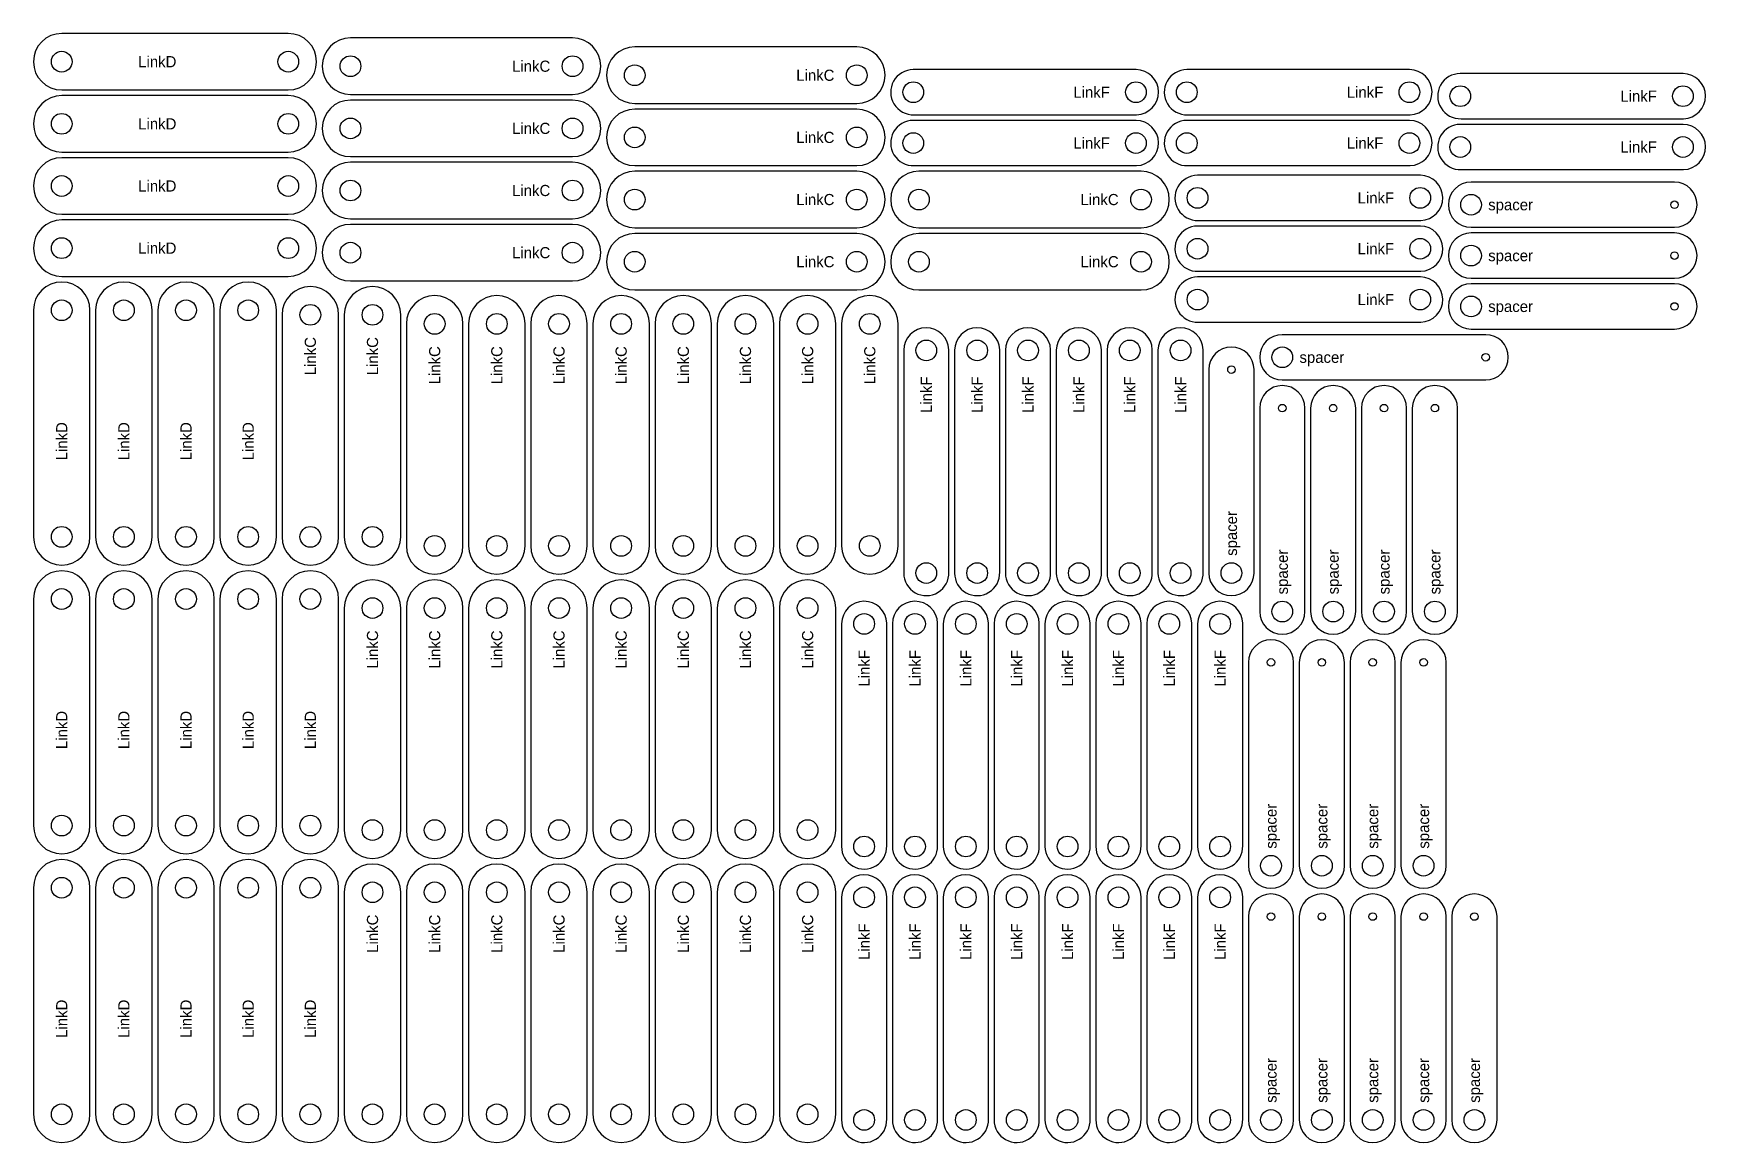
# Model space of a CAD drawing. Header units: millimetres. Extents: x 18 to 1793, y 18 to 1196.
import ezdxf
from ezdxf.enums import TextEntityAlignment as Align

# ---------------------------------------------------------------- set-up
doc = ezdxf.new("R2010")
doc.units = ezdxf.units.MM
doc.layers.add('LABEL', color=1, linetype='Continuous')

msp = doc.modelspace()

# ---------------------------------------------------------------- linework, layer by layer
for points in [[(288.6, 1195.8), (48, 1195.8, 1), (48, 1135.8), (288.6, 1135.8, 1)], [(590.4, 1131, 1), (590.4, 1191), (354.6, 1191, 1), (354.6, 1131)], [(892.2, 1121.4, 1), (892.2, 1181.4), (656.4, 1181.4, 1), (656.4, 1121.4)], [(952.2, 1157.4, 1.015779), (953, 1109.4), (1189.3, 1109.4, 0.980982), (1188.8, 1157.4)], [(1242.6, 1157.4, 1.015779), (1243.4, 1109.4), (1479.7, 1109.4, 0.980982), (1479.2, 1157.4)], [(1533, 1153.2, 1.015779), (1533.8, 1105.2), (1770.1, 1105.2, 0.980982), (1769.6, 1153.2)], [(288.6, 1129.8), (48, 1129.8, 1), (48, 1069.8), (288.6, 1069.8, 1)], [(590.4, 1065, 1), (590.4, 1125), (354.6, 1125, 1), (354.6, 1065)], [(892.2, 1055.4, 1), (892.2, 1115.4), (656.4, 1115.4, 1), (656.4, 1055.4)], [(952.2, 1103.4, 1.015779), (953, 1055.4), (1189.3, 1055.4, 0.980982), (1188.8, 1103.4)], [(1242.6, 1103.4, 1.015779), (1243.4, 1055.4), (1479.7, 1055.4, 0.980982), (1479.2, 1103.4)], [(1533, 1099.2, 1.015779), (1533.8, 1051.2), (1770.1, 1051.2, 0.980982), (1769.6, 1099.2)], [(288.6, 1063.8), (48, 1063.8, 1), (48, 1003.8), (288.6, 1003.8, 1)], [(590.4, 999, 1), (590.4, 1059), (354.6, 1059, 1), (354.6, 999)], [(892.2, 989.4, 1), (892.2, 1049.4), (656.4, 1049.4, 1), (656.4, 989.4)], [(1194, 989.4, 1), (1194, 1049.4), (958.2, 1049.4, 1), (958.2, 989.4)], [(1254, 1045.2, 1.015779), (1254.8, 997.2), (1491.1, 997.2, 0.980982), (1490.6, 1045.2)], [(1544.4, 1037.9, 1), (1544.4, 989.9), (1760.4, 989.9, 0.999274), (1760.4, 1037.9)], [(288.6, 997.8), (48, 997.8, 1), (48, 937.8), (288.6, 937.8, 1)], [(590.4, 933, 1), (590.4, 993), (354.6, 993, 1), (354.6, 933)], [(892.2, 923.4, 1), (892.2, 983.4), (656.4, 983.4, 1), (656.4, 923.4)], [(1194, 923.4, 1), (1194, 983.4), (958.2, 983.4, 1), (958.2, 923.4)], [(1254, 991.2, 1.015779), (1254.8, 943.2), (1491.1, 943.2, 0.980982), (1490.6, 991.2)], [(1544.4, 983.9, 1), (1544.4, 935.9), (1760.4, 935.9, 0.999274), (1760.4, 983.9)], [(18, 901.8), (18, 661.2, 1), (78, 661.2), (78, 901.8, 1)], [(84, 901.8), (84, 661.2, 1), (144, 661.2), (144, 901.8, 1)], [(150, 901.8), (150, 661.2, 1), (210, 661.2), (210, 901.8, 1)], [(216, 901.8), (216, 661.2, 1), (276, 661.2), (276, 901.8, 1)], [(342, 897, 1), (282, 897), (282, 661.2, 1), (342, 661.2)], [(408, 897, 1), (348, 897), (348, 661.2, 1), (408, 661.2)], [(1254, 937.2, 1.015779), (1254.8, 889.2), (1491.1, 889.2, 0.980982), (1490.6, 937.2)], [(1544.4, 929.9, 1), (1544.4, 881.9), (1760.4, 881.9, 0.999274), (1760.4, 929.9)], [(474, 887.4, 1), (414, 887.4), (414, 651.6, 1), (474, 651.6)], [(540, 887.4, 1), (480, 887.4), (480, 651.6, 1), (540, 651.6)], [(606, 887.4, 1), (546, 887.4), (546, 651.6, 1), (606, 651.6)], [(672, 887.4, 1), (612, 887.4), (612, 651.6, 1), (672, 651.6)], [(738, 887.4, 1), (678, 887.4), (678, 651.6, 1), (738, 651.6)], [(804, 887.4, 1), (744, 887.4), (744, 651.6, 1), (804, 651.6)], [(870, 887.4, 1), (810, 887.4), (810, 651.6, 1), (870, 651.6)], [(936, 887.4, 1), (876, 887.4), (876, 651.6, 1), (936, 651.6)], [(942, 622.8, 1.015779), (990, 623.6), (990, 859.9, 0.980982), (942, 859.4)], [(996, 622.8, 1.015779), (1044, 623.6), (1044, 859.9, 0.980982), (996, 859.4)], [(1050, 622.8, 1.015779), (1098, 623.6), (1098, 859.9, 0.980982), (1050, 859.4)], [(1104, 622.8, 1.015779), (1152, 623.6), (1152, 859.9, 0.980982), (1104, 859.4)], [(1158, 622.8, 1.015779), (1206, 623.6), (1206, 859.9, 0.980982), (1158, 859.4)], [(1212, 622.8, 1.015779), (1260, 623.6), (1260, 859.9, 0.980982), (1212, 859.4)], [(1344, 875.9, 1), (1344, 827.9), (1560, 827.9, 0.999274), (1560, 875.9)], [(1266, 622.8, 1), (1314, 622.8), (1314, 838.8, 0.999274), (1266, 838.8)], [(1320, 581.9, 1), (1368, 581.9), (1368, 797.9, 0.999274), (1320, 797.9)], [(1374, 581.9, 1), (1422, 581.9), (1422, 797.9, 0.999274), (1374, 797.9)], [(1428, 581.9, 1), (1476, 581.9), (1476, 797.9, 0.999274), (1428, 797.9)], [(1482, 581.9, 1), (1530, 581.9), (1530, 797.9, 0.999274), (1482, 797.9)], [(18, 595.2), (18, 354.6, 1), (78, 354.6), (78, 595.2, 1)], [(84, 595.2), (84, 354.6, 1), (144, 354.6), (144, 595.2, 1)], [(150, 595.2), (150, 354.6, 1), (210, 354.6), (210, 595.2, 1)], [(216, 595.2), (216, 354.6, 1), (276, 354.6), (276, 595.2, 1)], [(282, 595.2), (282, 354.6, 1), (342, 354.6), (342, 595.2, 1)], [(408, 585.6, 1), (348, 585.6), (348, 349.8, 1), (408, 349.8)], [(474, 585.6, 1), (414, 585.6), (414, 349.8, 1), (474, 349.8)], [(540, 585.6, 1), (480, 585.6), (480, 349.8, 1), (540, 349.8)], [(606, 585.6, 1), (546, 585.6), (546, 349.8, 1), (606, 349.8)], [(672, 585.6, 1), (612, 585.6), (612, 349.8, 1), (672, 349.8)], [(738, 585.6, 1), (678, 585.6), (678, 349.8, 1), (738, 349.8)], [(804, 585.6, 1), (744, 585.6), (744, 349.8, 1), (804, 349.8)], [(870, 585.6, 1), (810, 585.6), (810, 349.8, 1), (870, 349.8)], [(876, 332.4, 1.015779), (924, 333.2), (924, 569.5, 0.980982), (876, 569)], [(930, 332.4, 1.015779), (978, 333.2), (978, 569.5, 0.980982), (930, 569)], [(984, 332.4, 1.015779), (1032, 333.2), (1032, 569.5, 0.980982), (984, 569)], [(1038, 332.4, 1.015779), (1086, 333.2), (1086, 569.5, 0.980982), (1038, 569)], [(1092, 332.4, 1.015779), (1140, 333.2), (1140, 569.5, 0.980982), (1092, 569)], [(1146, 332.4, 1.015779), (1194, 333.2), (1194, 569.5, 0.980982), (1146, 569)], [(1200, 332.4, 1.015779), (1248, 333.2), (1248, 569.5, 0.980982), (1200, 569)], [(1254, 332.4, 1.015779), (1302, 333.2), (1302, 569.5, 0.980982), (1254, 569)], [(1308, 312, 1), (1356, 312), (1356, 527.9, 0.999274), (1308, 527.9)], [(1362, 312, 1), (1410, 312), (1410, 527.9, 0.999274), (1362, 527.9)], [(1416, 312, 1), (1464, 312), (1464, 527.9, 0.999274), (1416, 527.9)], [(1470, 312, 1), (1518, 312), (1518, 527.9, 0.999274), (1470, 527.9)], [(18, 288.6), (18, 48, 1), (78, 48), (78, 288.6, 1)], [(84, 288.6), (84, 48, 1), (144, 48), (144, 288.6, 1)], [(150, 288.6), (150, 48, 1), (210, 48), (210, 288.6, 1)], [(216, 288.6), (216, 48, 1), (276, 48), (276, 288.6, 1)], [(282, 288.6), (282, 48, 1), (342, 48), (342, 288.6, 1)], [(408, 283.8, 1), (348, 283.8), (348, 48, 1), (408, 48)], [(474, 283.8, 1), (414, 283.8), (414, 48, 1), (474, 48)], [(540, 283.8, 1), (480, 283.8), (480, 48, 1), (540, 48)], [(606, 283.8, 1), (546, 283.8), (546, 48, 1), (606, 48)], [(672, 283.8, 1), (612, 283.8), (612, 48, 1), (672, 48)], [(738, 283.8, 1), (678, 283.8), (678, 48, 1), (738, 48)], [(804, 283.8, 1), (744, 283.8), (744, 48, 1), (804, 48)], [(870, 283.8, 1), (810, 283.8), (810, 48, 1), (870, 48)], [(876, 42, 1.015779), (924, 42.8), (924, 279.1, 0.980982), (876, 278.6)], [(930, 42, 1.015779), (978, 42.8), (978, 279.1, 0.980982), (930, 278.6)], [(984, 42, 1.015779), (1032, 42.8), (1032, 279.1, 0.980982), (984, 278.6)], [(1038, 42, 1.015779), (1086, 42.8), (1086, 279.1, 0.980982), (1038, 278.6)], [(1092, 42, 1.015779), (1140, 42.8), (1140, 279.1, 0.980982), (1092, 278.6)], [(1146, 42, 1.015779), (1194, 42.8), (1194, 279.1, 0.980982), (1146, 278.6)], [(1200, 42, 1.015779), (1248, 42.8), (1248, 279.1, 0.980982), (1200, 278.6)], [(1254, 42, 1.015779), (1302, 42.8), (1302, 279.1, 0.980982), (1254, 278.6)], [(1308, 42, 1), (1356, 42), (1356, 258, 0.999274), (1308, 258)], [(1362, 42, 1), (1410, 42), (1410, 258, 0.999274), (1362, 258)], [(1416, 42, 1), (1464, 42), (1464, 258, 0.999274), (1416, 258)], [(1470, 42, 1), (1518, 42), (1518, 258, 0.999274), (1470, 258)], [(1524, 42, 1), (1572, 42), (1572, 258, 0.999274), (1524, 258)]]:
    msp.add_lwpolyline(points, format="xyb", close=True)
for centre, radius in [((48, 1165.8), 11), ((288.6, 1165.8), 11), ((354.6, 1161), 11), ((590.4, 1161), 11), ((656.4, 1151.4), 11), ((892.2, 1151.4), 11), ((952.2, 1133.4), 11), ((1188.6, 1133.4), 11), ((1242.6, 1133.4), 11), ((1479, 1133.4), 11), ((1533, 1129.2), 11), ((1769.4, 1129.2), 11), ((48, 1099.8), 11), ((288.6, 1099.8), 11), ((354.6, 1095), 11), ((590.4, 1095), 11), ((656.4, 1085.4), 11), ((892.2, 1085.4), 11), ((952.2, 1079.4), 11), ((1188.6, 1079.4), 11), ((1242.6, 1079.4), 11), ((1479, 1079.4), 11), ((1533, 1075.2), 11), ((1769.4, 1075.2), 11), ((48, 1033.8), 11), ((288.6, 1033.8), 11), ((354.6, 1029), 11), ((590.4, 1029), 11), ((656.4, 1019.4), 11), ((892.2, 1019.4), 11), ((958.2, 1019.4), 11), ((1194, 1019.4), 11), ((1254, 1021.2), 11), ((1490.4, 1021.2), 11), ((1544.4, 1013.9), 11), ((1760.4, 1013.9), 4), ((48, 967.8), 11), ((288.6, 967.8), 11), ((1254, 967.2), 11), ((1490.4, 967.2), 11), ((354.6, 963), 11), ((590.4, 963), 11), ((656.4, 953.4), 11), ((892.2, 953.4), 11), ((958.2, 953.4), 11), ((1194, 953.4), 11), ((1544.4, 959.9), 11), ((1760.4, 959.9), 4), ((1254, 913.2), 11), ((1490.4, 913.2), 11), ((48, 901.8), 11), ((114, 901.8), 11), ((180, 901.8), 11), ((246, 901.8), 11), ((312, 897), 11), ((378, 897), 11), ((1544.4, 905.9), 11), ((1760.4, 905.9), 4), ((444, 887.4), 11), ((510, 887.4), 11), ((576, 887.4), 11), ((642, 887.4), 11), ((708, 887.4), 11), ((774, 887.4), 11), ((840, 887.4), 11), ((906, 887.4), 11), ((966, 859.2), 11), ((1020, 859.2), 11), ((1074, 859.2), 11), ((1128, 859.2), 11), ((1182, 859.2), 11), ((1236, 859.2), 11), ((1344, 851.9), 11), ((1560, 851.9), 4), ((1290, 838.8), 4), ((1344, 797.9), 4), ((1398, 797.9), 4), ((1452, 797.9), 4), ((1506, 797.9), 4), ((48, 661.2), 11), ((114, 661.2), 11), ((180, 661.2), 11), ((246, 661.2), 11), ((312, 661.2), 11), ((378, 661.2), 11), ((444, 651.6), 11), ((510, 651.6), 11), ((576, 651.6), 11), ((642, 651.6), 11), ((708, 651.6), 11), ((774, 651.6), 11), ((840, 651.6), 11), ((906, 651.6), 11), ((966, 622.8), 11), ((1020, 622.8), 11), ((1074, 622.8), 11), ((1128, 622.8), 11), ((1182, 622.8), 11), ((1236, 622.8), 11), ((1290, 622.8), 11), ((48, 595.2), 11), ((114, 595.2), 11), ((180, 595.2), 11), ((246, 595.2), 11), ((312, 595.2), 11), ((378, 585.6), 11), ((444, 585.6), 11), ((510, 585.6), 11), ((576, 585.6), 11), ((642, 585.6), 11), ((708, 585.6), 11), ((774, 585.6), 11), ((840, 585.6), 11), ((1344, 581.9), 11), ((1398, 581.9), 11), ((1452, 581.9), 11), ((1506, 581.9), 11), ((900, 568.8), 11), ((954, 568.8), 11), ((1008, 568.8), 11), ((1062, 568.8), 11), ((1116, 568.8), 11), ((1170, 568.8), 11), ((1224, 568.8), 11), ((1278, 568.8), 11), ((1332, 527.9), 4), ((1386, 527.9), 4), ((1440, 527.9), 4), ((1494, 527.9), 4), ((48, 354.6), 11), ((114, 354.6), 11), ((180, 354.6), 11), ((246, 354.6), 11), ((312, 354.6), 11), ((378, 349.8), 11), ((444, 349.8), 11), ((510, 349.8), 11), ((576, 349.8), 11), ((642, 349.8), 11), ((708, 349.8), 11), ((774, 349.8), 11), ((840, 349.8), 11), ((900, 332.4), 11), ((954, 332.4), 11), ((1008, 332.4), 11), ((1062, 332.4), 11), ((1116, 332.4), 11), ((1170, 332.4), 11), ((1224, 332.4), 11), ((1278, 332.4), 11), ((1332, 312), 11), ((1386, 312), 11), ((1440, 312), 11), ((1494, 312), 11), ((48, 288.6), 11), ((114, 288.6), 11), ((180, 288.6), 11), ((246, 288.6), 11), ((312, 288.6), 11), ((378, 283.8), 11), ((444, 283.8), 11), ((510, 283.8), 11), ((576, 283.8), 11), ((642, 283.8), 11), ((708, 283.8), 11), ((774, 283.8), 11), ((840, 283.8), 11), ((900, 278.4), 11), ((954, 278.4), 11), ((1008, 278.4), 11), ((1062, 278.4), 11), ((1116, 278.4), 11), ((1170, 278.4), 11), ((1224, 278.4), 11), ((1278, 278.4), 11), ((1332, 258), 4), ((1386, 258), 4), ((1440, 258), 4), ((1494, 258), 4), ((1548, 258), 4), ((48, 48), 11), ((114, 48), 11), ((180, 48), 11), ((246, 48), 11), ((312, 48), 11), ((378, 48), 11), ((444, 48), 11), ((510, 48), 11), ((576, 48), 11), ((642, 48), 11), ((708, 48), 11), ((774, 48), 11), ((840, 48), 11), ((900, 42), 11), ((954, 42), 11), ((1008, 42), 11), ((1062, 42), 11), ((1116, 42), 11), ((1170, 42), 11), ((1224, 42), 11), ((1278, 42), 11), ((1332, 42), 11), ((1386, 42), 11), ((1440, 42), 11), ((1494, 42), 11), ((1548, 42), 11)]:
    msp.add_circle(centre, radius)

# ---------------------------------------------------------------- texts
at = {"layer": 'LABEL'}
for s, p in [('LinkD', (149.5, 1165.8)), ('LinkC', (546.5, 1161)), ('LinkC', (848.2, 1151.4)), ('LinkF', (1141.5, 1133.4)), ('LinkF', (1431.9, 1133.4)), ('LinkF', (1722.3, 1129.2)), ('LinkD', (149.5, 1099.8)), ('LinkC', (546.5, 1095)), ('LinkC', (848.2, 1085.4)), ('LinkF', (1141.5, 1079.4)), ('LinkF', (1431.9, 1079.4)), ('LinkF', (1722.3, 1075.2)), ('LinkD', (149.5, 1033.8)), ('LinkC', (546.5, 1029)), ('LinkC', (848.2, 1019.4)), ('LinkC', (1150, 1019.4)), ('LinkF', (1443.3, 1021.2)), ('spacer', (1586.4, 1013.9)), ('LinkD', (149.5, 967.8)), ('LinkC', (546.5, 963)), ('LinkC', (848.2, 953.4)), ('LinkC', (1150, 953.4)), ('LinkF', (1443.3, 967.2)), ('spacer', (1586.4, 959.9)), ('LinkF', (1443.3, 913.2)), ('spacer', (1586.4, 905.9)), ('spacer', (1386, 851.9))]:
    msp.add_text(s, height=11.86, dxfattribs=at).set_placement(p, align=Align.MIDDLE_CENTER)
for s, p in [('LinkC', (312, 853.1)), ('LinkC', (378, 853.1)), ('LinkC', (444, 843.4)), ('LinkC', (510, 843.4)), ('LinkC', (576, 843.4)), ('LinkC', (642, 843.4)), ('LinkC', (708, 843.4)), ('LinkC', (774, 843.4)), ('LinkC', (840, 843.4)), ('LinkC', (906, 843.4)), ('LinkF', (966, 812.1)), ('LinkF', (1020, 812.1)), ('LinkF', (1074, 812.1)), ('LinkF', (1128, 812.1)), ('LinkF', (1182, 812.1)), ('LinkF', (1236, 812.1)), ('LinkD', (48, 762.7)), ('LinkD', (114, 762.7)), ('LinkD', (180, 762.7)), ('LinkD', (246, 762.7)), ('spacer', (1290, 664.8)), ('spacer', (1344, 623.9)), ('spacer', (1398, 623.9)), ('spacer', (1452, 623.9)), ('spacer', (1506, 623.9)), ('LinkC', (378, 541.6)), ('LinkC', (444, 541.6)), ('LinkC', (510, 541.6)), ('LinkC', (576, 541.6)), ('LinkC', (642, 541.6)), ('LinkC', (708, 541.6)), ('LinkC', (774, 541.6)), ('LinkC', (840, 541.6)), ('LinkF', (900, 521.7)), ('LinkF', (954, 521.7)), ('LinkF', (1008, 521.7)), ('LinkF', (1062, 521.7)), ('LinkF', (1116, 521.7)), ('LinkF', (1170, 521.7)), ('LinkF', (1224, 521.7)), ('LinkF', (1278, 521.7)), ('LinkD', (48, 456.1)), ('LinkD', (114, 456.1)), ('LinkD', (180, 456.1)), ('LinkD', (246, 456.1)), ('LinkD', (312, 456.1)), ('spacer', (1332, 353.9)), ('spacer', (1386, 353.9)), ('spacer', (1440, 353.9)), ('spacer', (1494, 353.9)), ('LinkC', (378, 239.8)), ('LinkC', (444, 239.8)), ('LinkC', (510, 239.8)), ('LinkC', (576, 239.8)), ('LinkC', (642, 239.8)), ('LinkC', (708, 239.8)), ('LinkC', (774, 239.8)), ('LinkC', (840, 239.8)), ('LinkF', (900, 231.3)), ('LinkF', (954, 231.3)), ('LinkF', (1008, 231.3)), ('LinkF', (1062, 231.3)), ('LinkF', (1116, 231.3)), ('LinkF', (1170, 231.3)), ('LinkF', (1224, 231.3)), ('LinkF', (1278, 231.3)), ('LinkD', (48, 149.5)), ('LinkD', (114, 149.5)), ('LinkD', (180, 149.5)), ('LinkD', (246, 149.5)), ('LinkD', (312, 149.5)), ('spacer', (1332, 84)), ('spacer', (1386, 84)), ('spacer', (1440, 84)), ('spacer', (1494, 84)), ('spacer', (1548, 84))]:
    msp.add_text(s, height=11.86, rotation=90, dxfattribs=at).set_placement(p, align=Align.MIDDLE_CENTER)

doc.saveas('drawing.dxf')
